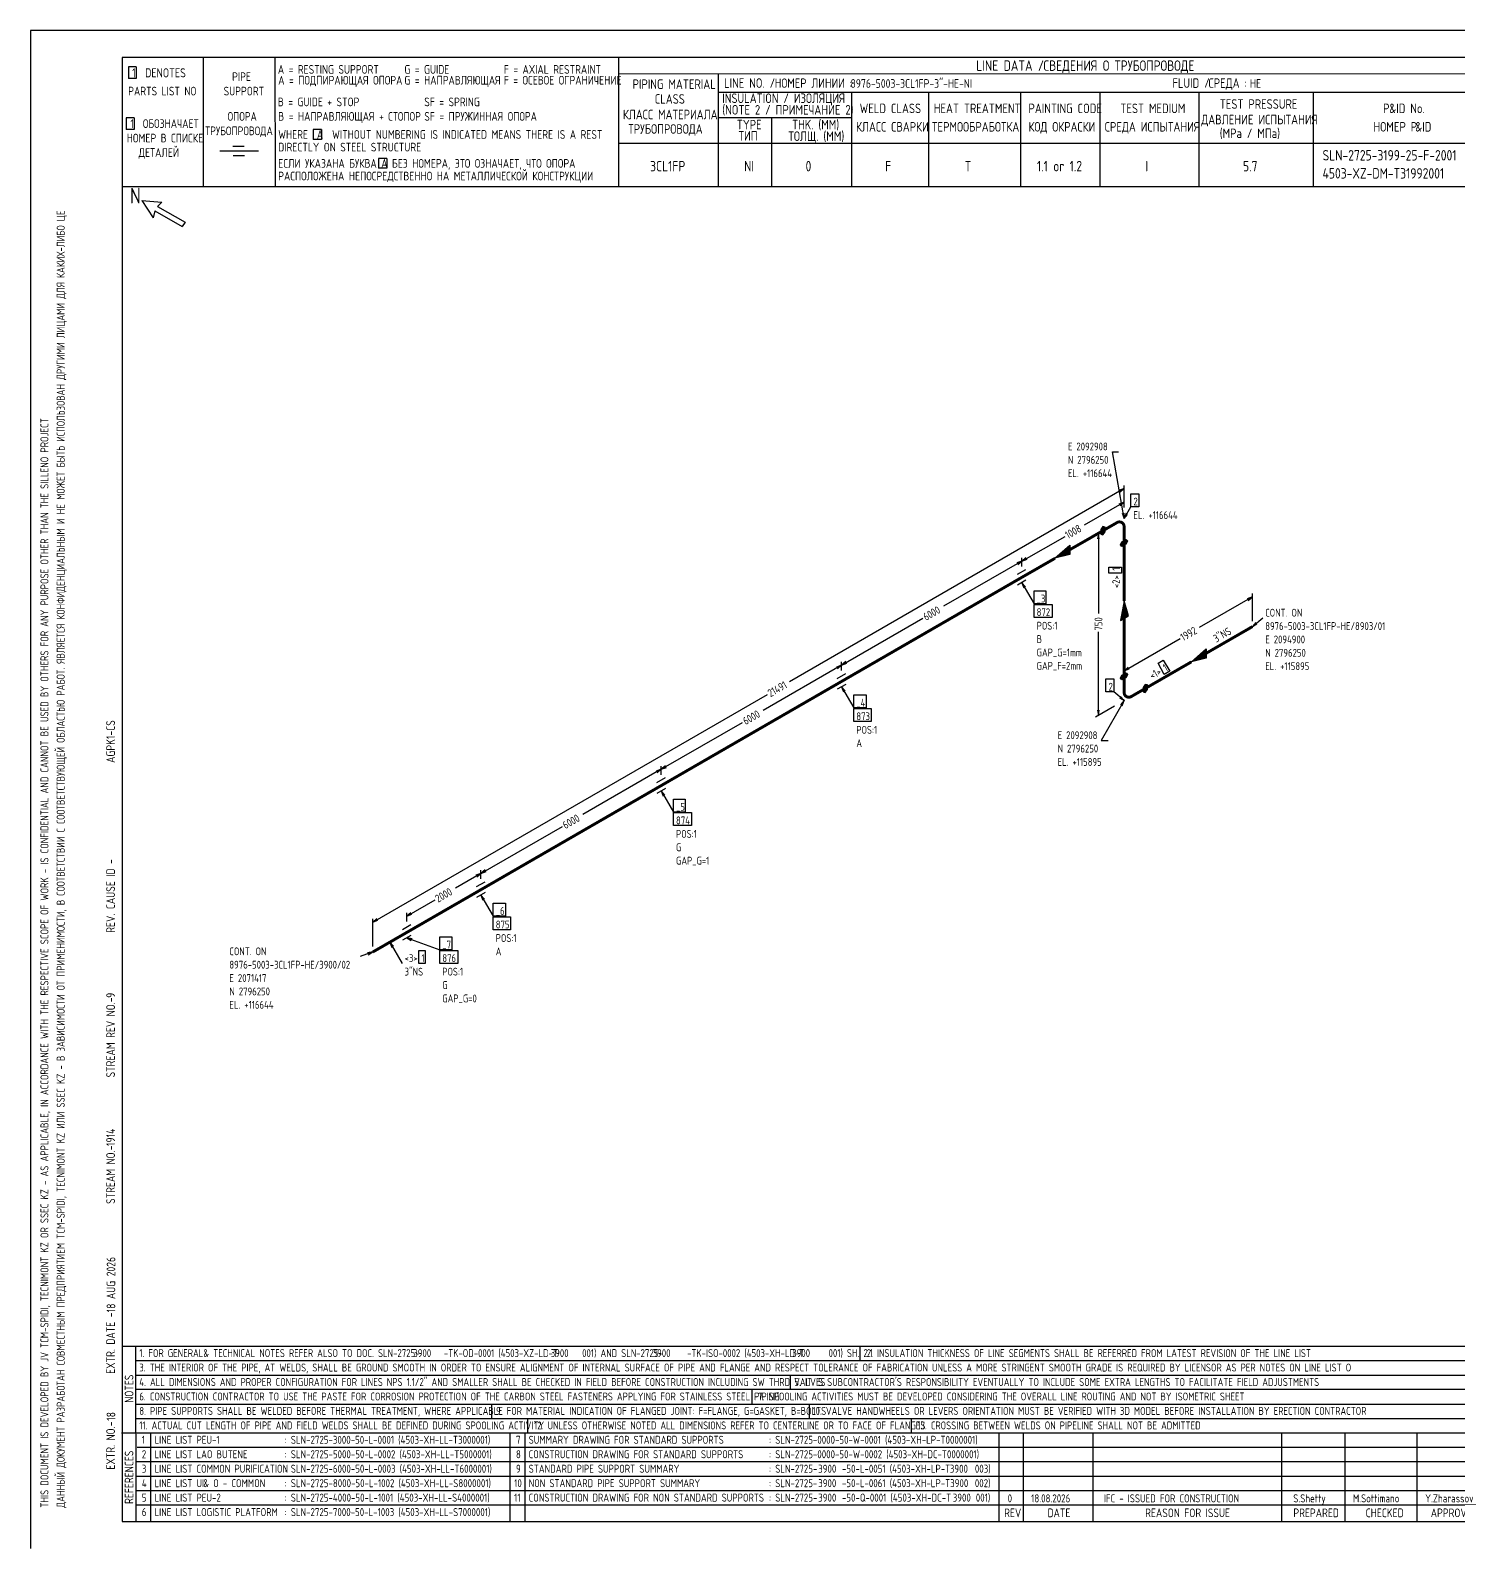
# Model space of a CAD drawing. Extents: x -1005 to 594, y -998 to 420.
# Drawn here: x 0 to 395.1, y 0 to 420 of the extents above; entities that cross this region are included whole.
import ezdxf

# ---------------------------------------------------------------- set-up
doc = ezdxf.new("R2010")
doc.units = 0
doc.styles.add('TTFN17', font='GOST type A')

msp = doc.modelspace()

# ---------------------------------------------------------------- linework, layer by layer
at = {"layer": 'GT_1', "flags": 128}
for points in [[(0, 420), (0, 0)], [(594, 420), (0, 420)], [(589.1, 412.5), (25.4, 412.5)], [(25.4, 412.5), (25.4, 7.5)], [(47.8, 412.5), (47.8, 376.7)], [(67.6, 412.5), (67.7, 376.7)], [(162.7, 412.5), (162.7, 376.7)], [(29.3, 409.9), (27.1, 409.9)], [(27.1, 409.9), (27.1, 406.7)], [(29.3, 409.9), (29.3, 406.7)], [(589.1, 408), (162.7, 407.9)], [(190.3, 407.8), (190.3, 376.7)], [(29.3, 406.7), (27.1, 406.7)], [(190.3, 402.9), (402.7, 402.9)], [(227.1, 402.9), (227.1, 376.7)], [(248.4, 402.9), (248.4, 376.8)], [(273.9, 402.9), (273.9, 376.7)], [(295.8, 402.9), (295.8, 376.7)], [(323.2, 402.9), (323.2, 376.7)], [(354.8, 402.9), (354.8, 376.8)], [(28.7, 395.8), (26.5, 395.8)], [(26.5, 395.8), (26.5, 392.6)], [(28.7, 395.8), (28.7, 392.6)], [(227.1, 395.8), (190.3, 395.8)], [(205, 395.8), (205, 376.7)], [(28.7, 392.6), (26.5, 392.6)], [(80.5, 392.6), (78.2, 392.6)], [(78.2, 392.6), (78.2, 389.8)], [(80.5, 392.6), (80.5, 389.8)], [(63.1, 386.6), (52.4, 386.6)], [(59.1, 387.9), (56, 387.9)], [(80.5, 389.8), (78.2, 389.8)], [(230.2, 388.7), (162.7, 388.7)], [(402.7, 388.7), (226.9, 388.7)], [(59.2, 385.3), (56.1, 385.3)], [(98.6, 384.6), (96.3, 384.6)], [(96.3, 384.6), (96.3, 381.9)], [(98.6, 384.6), (98.6, 381.9)], [(98.6, 381.9), (96.3, 381.9)], [(402.7, 376.7), (25.4, 376.7)], [(30.8, 372.9), (34, 368.1)], [(30.8, 372.9), (36.4, 372.5)], [(34.4, 370.1), (34, 368.1)], [(34.4, 370.1), (42, 365.7)], [(36.4, 372.5), (35.2, 371.3)], [(35.2, 371.3), (42.8, 366.9)], [(42.8, 366.9), (42, 365.7)], [(302.55, 284.975), (299.325, 303.425), (300.975, 303.425)], [(302.55, 287.975), (302.55, 294.125)], [(302.55, 293.225), (210, 239.825)], [(301.425, 292.25), (302.55, 293.225), (301.125, 292.7)], [(302.55, 287.975), (302.55, 290.375)], [(304.425, 291.8), (306.6, 291.8), (306.6, 288.2), (304.425, 288.2), (304.425, 291.8)], [(302.55, 289.475), (291.45, 283.1)], [(301.425, 288.5), (302.55, 289.475), (301.125, 288.95)], [(302.025, 286.4), (302.55, 284.975), (302.55, 286.475)], [(302.55, 284.975), (304.425, 288.2)], [(303.075, 286.4), (302.55, 284.975), (303.525, 286.1)], [(299.925, 283.475), (294.6, 280.4)], [(296.1, 280.625), (296.7, 280.475), (297.3, 281.3), (297.3, 282.575), (296.7, 282.725), (296.1, 281.9), (296.1, 280.625)], [(296.1, 281.8), (297.3, 281.8)], [(296.1, 281.6), (297.3, 281.6)], [(296.173, 282), (297.3, 282)], [(296.318, 282.2), (297.3, 282.2)], [(296.464, 282.4), (297.3, 282.4)], [(296.609, 282.6), (297.2, 282.6)], [(274.275, 273.2), (286.2, 280.025)], [(287.55, 276.35), (287.55, 275), (283.425, 273.95), (287.55, 277.55), (287.55, 275.15), (283.8, 274.175), (287.55, 277.475), (287.55, 275.375), (284.25, 274.4), (287.55, 277.25), (287.55, 275.525), (284.625, 274.7), (287.55, 277.1), (287.55, 275.675), (285, 274.85), (287.55, 276.95), (287.55, 275.825), (285.45, 275.15), (287.55, 276.8), (287.55, 276.05), (285.75, 275.3), (287.55, 276.575), (287.55, 276.2), (286.2, 275.6), (287.55, 276.425), (287.55, 276.35), (283.425, 273.95)], [(295.65, 279.35), (295.425, 280.85), (295.2, 279.35)], [(295.425, 280.85), (295.425, 258.65)], [(296.1, 281.4), (297.3, 281.4)], [(296.1, 281.2), (297.227, 281.2)], [(296.1, 281), (297.082, 281)], [(296.1, 280.8), (296.936, 280.8)], [(296.2, 280.6), (296.791, 280.6)], [(303.15, 279.2), (303.525, 278.75), (303.15, 277.925), (301.95, 277.25), (301.575, 277.7), (301.95, 278.525), (303.15, 279.2)], [(301.62, 277.8), (302.928, 277.8)], [(301.658, 277.6), (302.572, 277.6)], [(301.711, 278), (303.184, 278)], [(301.802, 278.2), (303.275, 278.2)], [(301.893, 278.4), (303.366, 278.4)], [(302.083, 278.6), (303.457, 278.6)], [(302.439, 278.8), (303.483, 278.8)], [(302.794, 279), (303.317, 279)], [(274.275, 273.2), (252.6, 260.675)], [(273.15, 272.225), (274.275, 273.2), (272.85, 272.675)], [(275.4, 274.175), (274.275, 273.2), (275.7, 273.725)], [(274.275, 271.7), (274.275, 274.1)], [(274.275, 271.7), (274.275, 274.1)], [(273.075, 269.525), (275.4, 270.875)], [(298.275, 269.825), (298.275, 271.475), (301.8, 271.475), (301.8, 269.825), (298.275, 269.825)], [(275.4, 267.875), (273.075, 266.525)], [(275.25, 266.075), (274.275, 267.2), (274.8, 265.775)], [(274.275, 267.2), (277.65, 261.35)], [(277.65, 264.95), (280.875, 264.95), (280.875, 261.35), (277.65, 261.35), (277.65, 264.95)], [(277.65, 261.2), (282.6, 261.2), (282.6, 257.6), (277.65, 257.6), (277.65, 261.2)], [(302.55, 257.375), (303.75, 258.05), (302.55, 262.175), (301.5, 256.775), (303.6, 257.975), (302.55, 261.725), (301.575, 256.85), (303.45, 257.9), (302.55, 261.2), (301.725, 256.925), (303.3, 257.825), (302.55, 260.75), (301.875, 257), (303.15, 257.675), (302.55, 260.3), (302.025, 257.075), (303, 257.6), (302.55, 259.85), (302.175, 257.15), (302.85, 257.525), (302.55, 259.4), (302.325, 257.225), (302.7, 257.45), (302.55, 258.95), (302.475, 257.3), (302.55, 257.375), (302.55, 262.175)], [(338.025, 263.3), (323.325, 254.825)], [(336.9, 262.325), (338.025, 263.3), (336.6, 262.775)], [(338.025, 256.55), (338.025, 264.2)], [(224.4, 244.4), (246.9, 257.375)], [(338.025, 255.05), (340.875, 257.45)], [(295.425, 230.45), (295.425, 253.625)], [(339, 256.175), (338.025, 255.05), (339.3, 255.8)], [(302.55, 242.825), (318.075, 251.75)], [(325.275, 247.7), (325.275, 246.35), (321.15, 245.3), (325.275, 248.9), (325.275, 246.5), (321.525, 245.525), (325.275, 248.825), (325.275, 246.725), (321.975, 245.75), (325.275, 248.6), (325.275, 246.875), (322.35, 246.05), (325.275, 248.45), (325.275, 247.025), (322.725, 246.2), (325.275, 248.3), (325.275, 247.175), (323.175, 246.5), (325.275, 248.15), (325.275, 247.4), (323.475, 246.65), (325.275, 247.925), (325.275, 247.55), (323.925, 246.95), (325.275, 247.775), (325.275, 247.7), (321.15, 245.3)], [(224.4, 244.4), (202.725, 231.875)], [(223.275, 243.425), (224.4, 244.4), (222.975, 243.875)], [(225.525, 245.375), (224.4, 244.4), (225.825, 244.925)], [(224.4, 242.9), (224.4, 245.3)], [(224.4, 242.9), (224.4, 245.3)], [(303.675, 243.8), (302.55, 242.825), (303.975, 243.35)], [(302.55, 237.575), (302.55, 243.725)], [(311.925, 244.925), (313.35, 245.75), (315.15, 242.75), (313.65, 241.85), (311.925, 244.925)], [(223.2, 240.725), (225.525, 242.075)], [(297.525, 240.575), (299.7, 240.575), (299.7, 236.975), (297.525, 236.975), (297.525, 240.575)], [(303.15, 242.3), (303.525, 241.85), (303.15, 241.025), (301.95, 240.35), (301.575, 240.8), (301.95, 241.625), (303.15, 242.3)], [(301.575, 240.8), (302.75, 240.8)], [(301.666, 241), (303.106, 241)], [(301.742, 240.6), (302.394, 240.6)], [(301.757, 241.2), (303.23, 241.2)], [(301.848, 241.4), (303.32, 241.4)], [(301.939, 241.6), (303.411, 241.6)], [(302.261, 241.8), (303.502, 241.8)], [(302.617, 242), (303.4, 242)], [(94.725, 173.3), (203.925, 236.3)], [(225.525, 239.075), (223.2, 237.725)], [(225.375, 237.275), (224.4, 238.4), (224.925, 236.975)], [(224.4, 238.4), (227.775, 232.55)], [(227.775, 236.15), (231.15, 236.15), (231.15, 232.55), (227.775, 232.55), (227.775, 236.15)], [(302.55, 234.575), (299.7, 236.975)], [(301.275, 235.325), (302.55, 234.575), (301.575, 235.7)], [(307.8, 236.975), (308.4, 236.825), (309, 237.65), (309, 238.925), (308.4, 239.075), (307.8, 238.25), (307.8, 236.975)], [(307.8, 238.2), (309, 238.2)], [(307.8, 238), (309, 238)], [(307.8, 237.8), (309, 237.8)], [(307.8, 237.6), (308.964, 237.6)], [(307.8, 237.4), (308.818, 237.4)], [(307.8, 237.2), (308.673, 237.2)], [(307.8, 237), (308.527, 237)], [(307.909, 238.4), (309, 238.4)], [(308.055, 238.6), (309, 238.6)], [(308.2, 238.8), (309, 238.8)], [(227.775, 232.4), (232.575, 232.4), (232.575, 228.8), (227.775, 228.8), (227.775, 232.4)], [(299.925, 233.075), (294.6, 230)], [(295.2, 231.95), (295.425, 230.45), (295.65, 231.95)], [(302.55, 234.575), (296.175, 223.55), (298.125, 223.55)], [(302.025, 233.15), (302.55, 234.575), (301.575, 233.45)], [(174.525, 215.6), (197.025, 228.575)], [(174.525, 215.6), (152.85, 203.075)], [(173.4, 214.625), (174.525, 215.6), (173.1, 215.075)], [(175.65, 216.575), (174.525, 215.6), (175.95, 216.125)], [(174.525, 214.1), (174.525, 216.5)], [(174.525, 214.1), (174.525, 216.5)], [(173.325, 211.925), (175.65, 213.275)], [(175.65, 210.275), (173.325, 208.925)], [(175.5, 208.475), (174.525, 209.6), (175.05, 208.175)], [(174.525, 209.6), (177.9, 203.75)], [(177.9, 207.35), (181.125, 207.35), (181.125, 203.75), (177.9, 203.75), (177.9, 207.35)], [(177.9, 203.6), (182.85, 203.6), (182.85, 200), (177.9, 200), (177.9, 203.6)], [(124.65, 186.8), (147.15, 199.775)], [(124.65, 186.8), (117.6, 182.75)], [(123.525, 185.825), (124.65, 186.8), (123.225, 186.275)], [(125.775, 187.775), (124.65, 186.8), (126.075, 187.325)], [(124.65, 185.3), (124.65, 187.7)], [(124.65, 185.3), (124.65, 187.7)], [(123.45, 183.125), (125.775, 184.475)], [(125.775, 181.475), (123.45, 180.125)], [(125.625, 179.675), (124.65, 180.8), (125.175, 179.375)], [(124.65, 180.8), (128.025, 174.95)], [(104.1, 174.95), (111.975, 179.45)], [(128.025, 178.55), (131.4, 178.55), (131.4, 174.95), (128.025, 174.95), (128.025, 178.55)], [(95.85, 174.275), (94.725, 173.3), (96.15, 173.825)], [(94.725, 166.55), (94.725, 174.2)], [(102.9, 171.275), (105.225, 172.625)], [(105.225, 175.925), (104.1, 174.95), (105.525, 175.475)], [(104.1, 173.45), (104.1, 175.85)], [(128.025, 174.8), (132.825, 174.8), (132.825, 171.2), (128.025, 171.2), (128.025, 174.8)], [(105.225, 169.625), (102.9, 168.275)], [(105.6, 168.725), (104.1, 168.95), (105.375, 168.2)], [(104.1, 168.95), (113.25, 165.65)], [(113.25, 169.25), (116.625, 169.25), (116.625, 165.65), (113.25, 165.65), (113.25, 169.25)], [(94.725, 165.05), (91.2, 163.775)], [(93.45, 164.3), (94.725, 165.05), (93.225, 164.825)], [(100.425, 166.625), (99.45, 167.75), (99.975, 166.325)], [(99.45, 167.75), (102.825, 161.9)], [(107.475, 165.425), (109.2, 165.425), (109.2, 161.9), (107.475, 161.9), (107.475, 165.425)], [(113.25, 165.5), (118.2, 165.5), (118.2, 161.9), (113.25, 161.9), (113.25, 165.5)], [(25.3, 56), (402.7, 56)], [(29.1, 56), (29.2, 7.5)], [(229.4, 56), (229.4, 52)], [(29.1, 52), (402.7, 52)], [(29.1, 48), (402.7, 48)], [(210.2, 48), (210.2, 44)], [(402.7, 44), (29.1, 44)], [(199.6, 44), (199.6, 40)], [(29.2, 40), (402.7, 40)], [(127.6, 40), (127.6, 36)], [(215.4, 40), (215.4, 36)], [(29.1, 36), (402.7, 36)], [(137.5, 36), (137.5, 32)], [(243.6, 36), (243.6, 32)], [(25.2, 32), (402.7, 32)], [(33.2, 32), (33.2, 7.6)], [(132.6, 32), (132.6, 7.6)], [(136.8, 32), (136.8, 7.6)], [(267.9, 32), (267.9, 7.5)], [(274.6, 32), (274.6, 7.5)], [(293.9, 32), (293.9, 7.5)], [(346.1, 32), (346.1, 7.5)], [(363.6, 32), (363.6, 7.5)], [(383.5, 32), (383.5, 7.5)], [(402.7, 28), (29.5, 28)], [(402.7, 24), (29.1, 24)], [(402.7, 20), (29.1, 20)], [(402.7, 16), (29.1, 16)], [(402.7, 12), (29.2, 12)], [(25.4, 7.5), (589.1, 7.5)], [(0, 0), (0, 0)]]:
    msp.add_lwpolyline(points, dxfattribs=at)
at = {"layer": 'GT_1', "const_width": 0.8, "flags": 128}
for points in [[(296.7, 281.6), (287.55, 276.35)], [(300.6, 283.85), (296.7, 281.6)], [(302.55, 278.225), (302.55, 282.725)], [(302.55, 262.175), (302.55, 278.225)], [(283.425, 273.95), (274.275, 268.7)], [(274.275, 268.7), (224.4, 239.9)], [(302.55, 241.325), (302.55, 257.375)], [(338.025, 255.05), (325.275, 247.7)], [(321.15, 245.3), (308.4, 237.95)], [(224.4, 239.9), (174.525, 211.1)], [(302.55, 236.825), (302.55, 241.325)], [(308.4, 237.95), (304.5, 235.7)], [(174.525, 211.1), (124.65, 182.3)], [(124.65, 182.3), (104.1, 170.45)], [(104.1, 170.45), (94.725, 165.05)]]:
    msp.add_lwpolyline(points, dxfattribs=at)
for points in [[(302.55, 282.725, 0.577571), (300.6, 283.85)], [(304.5, 235.7, -0.577127), (302.55, 236.825)]]:
    msp.add_lwpolyline(points, format="xyb", dxfattribs=at)

# ---------------------------------------------------------------- texts
at = {"layer": 'GT_1', "style": 'TTFN17'}
for s, height, p in [('LINE DATA /', 2.8875, (261.633, 408.8)), ('СВЕДЕНИЯ О ТРУБОПРОВОДЕ', 2.8875, (280.233, 408.8)), (' 1  DENOTES', 2.5025, (26.875, 407)), (' PIPE', 2.4062, (54.561, 406)), ('A = RESTING SUPPORT', 2.40625, (68.461, 408)), ('A = ПОДПИРАЮЩАЯ ОПОРА', 2.40625, (68.561, 405)), ('G = GUIDE', 2.4062, (103.461, 408)), ('G = НАПРАВЛЯЮЩАЯ', 2.40625, (103.461, 405)), ('F = AXIAL RESTRAINT', 2.40625, (130.961, 408)), ('F = ОСЕВОЕ ОГРАНИЧЕНИЕ', 2.40625, (130.961, 405)), ('PARTS LIST NO', 2.40625, (27.061, 402)), ('SUPPORT', 2.4062, (53.461, 402)), ('PIPING MATERIAL', 2.64687, (166.597, 403.8)), ('LINE NO. /', 2.6469, (191.897, 404.1)), ('НОМЕР ЛИНИИ :', 2.59875, (205.89, 404.1)), ('8976-5003-3CL1FP-3"-HE-NI', 2.40625, (226.861, 404.1)), ('FLUID /', 2.6469, (315.897, 404.1)), ('СРЕДА :', 2.6469, (325.897, 404.1)), ('HE', 2.4062, (337.361, 404.1)), ('B = GUIDE + STOP', 2.40625, (68.461, 399)), ('SF = SPRING', 2.40625, (108.961, 399)), ('CLASS', 2.6469, (172.697, 399.7)), ('(NOTE 2 / ПРИМЕЧАНИЕ 2)', 2.64687, (191.397, 396.7)), ('INSULATION / ИЗОЛЯЦИЯ', 2.64687, (191.397, 399.9)), ('WELD CLASS', 2.6469, (229.397, 397.1)), ('HEAT TREATMENT', 2.64687, (249.897, 397.1)), ('PAINTING CODE', 2.64687, (276.097, 397.1)), ('TEST MEDIUM', 2.64687, (301.497, 397.1)), ('TEST PRESSURE', 2.64687, (328.997, 398.3)), ('P', 2.647, (374.197, 397.1)), ('&ID No.', 2.6469, (375.908, 397.1)), (' 1  ОБОЗНАЧАЕТ', 2.40625, (26.461, 393)), ('ОПОРА', 2.4062, (54.561, 395)), ('B = НАПРАВЛЯЮЩАЯ + СТОПОР', 2.40625, (68.561, 395)), ('SF = ПРУЖИННАЯ ОПОРА', 2.40625, (108.961, 395)), ('КЛАСС МАТЕРИАЛА', 2.64687, (163.897, 395.4)), ('TYPE', 2.6469, (195.397, 392.6)), ('THK. (MM)', 2.6469, (210.697, 392.6)), ('ДАВЛЕНИЕ ИСПЫТАНИЯ', 2.64687, (323.897, 394)), ('НОМЕР В СПИСКЕ', 2.40625, (26.661, 389)), ('ТРУБОПРОВОДА', 2.40625, (48.361, 391)), ('WHERE  A  WITHOUT NUMBERING IS INDICATED MEANS THERE IS A REST', 2.40625, (68.561, 390)), ('ТРУБОПРОВОДА', 2.64687, (165.397, 391.4)), ('ТИП', 2.6469, (195.897, 389.5)), ('ТОЛЩ. (ММ)', 2.6469, (209.697, 389.4)), ('КЛАСС СВАРКИ', 2.64687, (228.397, 392)), ('ТЕРМООБРАБОТКА', 2.64687, (249.397, 392)), ('КОД ОКРАСКИ', 2.64687, (276.097, 392)), ('СРЕДА ИСПЫТАНИЯ', 2.64687, (297.197, 392)), ('(MPa / МПа)', 2.64687, (328.997, 390.2)), ('НОМЕР P', 2.6469, (371.497, 392)), ('&ID', 2.6469, (383.097, 392)), ('ДЕТАЛЕЙ', 2.4062, (29.961, 385)), ('DIRECTLY ON STEEL STRUCTURE', 2.40625, (68.561, 386.5)), ('SLN-2725-3199-25-F-2001', 2.8875, (357.433, 384)), ('ЕСЛИ УКАЗАНА БУКВА A БЕЗ НОМЕРА, ЭТО ОЗНАЧАЕТ, ЧТО ОПОРА', 2.40625, (68.561, 382)), ('3CL1FP', 2.8875, (171.433, 381)), ('NI', 2.8875, (197.433, 381)), ('0', 2.888, (214.433, 381)), ('F', 2.888, (236.433, 381)), ('T', 2.888, (258.433, 381)), ('1.1 or 1.2', 2.8875, (278.433, 381)), ('I', 2.888, (308.433, 381)), ('5.7', 2.8875, (335.433, 381)), ('РАСПОЛОЖЕНА НЕПОСРЕДСТВЕННО НА МЕТАЛЛИЧЕСКОЙ КОНСТРУКЦИИ', 2.40625, (68.561, 378.5)), ('4503-XZ-DM-T31992001', 2.8875, (357.433, 379)), ('N', 4.331, (27.55, 372.1)), ('E 2092908', 2.1656, (286.984, 303.8)), ('N 2796250', 2.1656, (286.984, 300.103)), ('EL. +116644', 2.16562, (286.984, 296.405)), ('2', 2.166, (305.125, 288.575)), ('EL. +116644', 2.16562, (305.125, 284.825)), ('_3', 2.1656, (278.35, 261.725)), ('872', 2.1656, (278.35, 257.975)), ('POS:1', 2.1656, (278.35, 254.225)), ('CONT. ON', 2.1656, (341.575, 257.825)), ('8976-5003-3CL1FP-HE/8903/01', 2.16562, (341.575, 254.128)), ('B', 2.166, (278.35, 250.528)), ('E 2094900', 2.1656, (341.575, 250.43)), ('GAP_G=1mm', 2.1656, (278.35, 246.83)), ('N 2796250', 2.1656, (341.575, 246.733)), ('GAP_F=2mm', 2.1656, (278.35, 243.133)), ('EL. +115895', 2.16562, (341.575, 243.035)), ('2', 2.166, (298.25, 237.35)), ('_4', 2.1656, (228.475, 232.925)), ('873', 2.1656, (228.475, 229.175)), ('POS:1', 2.1656, (228.475, 225.425)), ('A', 2.166, (228.475, 221.728)), ('E 2092908', 2.1656, (284.143, 223.925)), ('N 2796250', 2.1656, (284.143, 220.228)), ('EL. +115895', 2.16562, (284.143, 216.53)), ('_5', 2.1656, (178.6, 204.125)), ('874', 2.1656, (178.6, 200.375)), ('POS:1', 2.1656, (178.6, 196.625)), ('G', 2.166, (178.6, 192.928)), ('GAP_G=1', 2.1656, (178.6, 189.23)), ('_6', 2.1656, (128.725, 175.325)), ('875', 2.1656, (128.725, 171.575)), ('_7', 2.1656, (113.95, 166.025)), ('POS:1', 2.1656, (128.725, 167.825)), ('CONT. ON', 2.1656, (55.05, 164.15)), ('<3>', 2.1656, (103.525, 162.275)), ('1', 2.166, (108.194, 162.275)), ('876', 2.1656, (113.95, 162.275)), ('A', 2.166, (128.725, 164.128)), ('8976-5003-3CL1FP-HE/3900/02', 2.16562, (55.05, 160.453)), ('3"NS', 2.1656, (103.525, 158.525)), ('POS:1', 2.1656, (113.95, 158.525)), ('E 2071417', 2.1656, (55.05, 156.755)), ('G', 2.166, (113.95, 154.828)), ('N 2796250', 2.1656, (55.05, 153.058)), ('EL. +116644', 2.16562, (55.05, 149.36)), ('GAP_G=0', 2.1656, (113.95, 151.13)), ('1. FOR GENERAL', 2.18487, (30.128, 53)), ('& TECHNICAL NOTES REFER ALSO TO DOC. SLN-2725-      -TK-OD-0001 (4503-XZ-LD-T      001) AND SLN-2725-      -TK-ISO-0002 (4503-XH-LD-T      001) SH. 2.1', 2.18487, (47.868, 53)), ('3900', 2.1849, (105.928, 53)), ('3900', 2.1849, (143.928, 53)), ('3900', 2.1849, (172.128, 53)), ('3900', 2.1849, (210.728, 53)), ('2. INSULATION THICKNESS OF LINE SEGMENTS SHALL BE REFERRED FROM LATEST REVISION OF THE LINE LIST', 2.18487, (231.328, 53)), ('3. THE INTERIOR OF THE PIPE, AT WELDS, SHALL BE GROUND SMOOTH IN ORDER TO ENSURE ALIGNMENT OF INTERNAL SURFACE OF PIPE AND FLANGE AND RESPECT TOLERANCE OF FABRICATION UNLESS A MORE STRINGENT SMOOTH GRADE IS REQUIRED BY LICENSOR AS PER NOTES ON LINE LIST O', 2.18487, (30.128, 49)), ('4. ALL DIMENSIONS AND PROPER CONFIGURATION FOR LINES NPS 1.1/2" AND SMALLER SHALL BE CHECKED IN FIELD BEFORE CONSTRUCTION INCLUDING SW THRD VALVES', 2.18487, (30.128, 45)), ("5. IT IS SUBCONTRACTOR'S RESPONSIBILITY EVENTUALLY TO INCLUDE SOME EXTRA LENGTHS TO FACILITATE FIELD ADJUSTMENTS", 2.18487, (211.328, 45)), ('6. CONSTRUCTION CONTRACTOR TO USE THE PASTE FOR CORROSION PROTECTION OF THE CARBON STEEL FASTENERS APPLYING FOR STAINLESS STEEL PIPING', 2.18487, (30.128, 41)), ('7. SPOOLING ACTIVITIES MUST BE DEVELOPED CONSIDERING THE OVERALL LINE ROUTING AND NOT BY ISOMETRIC SHEET', 2.18487, (201.328, 41)), ('8. PIPE SUPPORTS SHALL BE WELDED BEFORE THERMAL TREATMENT, WHERE APPLICABLE', 2.18487, (30.128, 37)), ('9. FOR MATERIAL INDICATION OF FLANGED JOINT: F=FLANGE, G=GASKET, B=BOLTS', 2.18487, (128.828, 37)), ('10. VALVE HANDWHEELS OR LEVERS ORIENTATION MUST BE VERIFIED WITH 3D MODEL BEFORE INSTALLATION BY ERECTION CONTRACTOR', 2.18487, (216.328, 37)), ('11. ACTUAL CUT LENGTH OF PIPE AND FIELD WELDS SHALL BE DEFINED DURING SPOOLING ACTIVITY', 2.18487, (30.128, 33)), ('12. UNLESS OTHERWISE NOTED ALL DIMENSIONS REFER TO CENTERLINE OR TO FACE OF FLANGES', 2.18487, (139.328, 33)), ('13. CROSSING BETWEEN WELDS ON PIPELINE SHALL NOT BE ADMITTED', 2.18487, (245.328, 33)), ('1', 2.214, (30.832, 29)), ('LINE LIST PEU-1', 2.21375, (34.332, 29)), (': SLN-2725-3000-50-L-0001 (4503-XH-LL-T3000001)', 2.21375, (70.332, 29)), ('7', 2.214, (134.332, 29)), ('SUMMARY DRAWING FOR STANDARD SUPPORTS', 2.21375, (137.832, 29)), (': SLN-2725-0000-50-W-0001 (4503-XH-LP-T0000001)', 2.21375, (204.332, 29)), ('2', 2.214, (30.832, 25)), ('LINE LIST LAO BUTENE', 2.21375, (34.332, 25)), (': SLN-2725-5000-50-L-0002 (4503-XH-LL-T5000001)', 2.21375, (70.332, 25)), ('8', 2.214, (134.332, 25)), ('CONSTRUCTION DRAWING FOR STANDARD SUPPORTS', 2.21375, (137.832, 25)), (': SLN-2725-0000-50-W-0002 (4503-XH-DC-T0000001)', 2.21375, (204.332, 25)), ('3', 2.214, (30.832, 21)), ('LINE LIST COMMON PURIFICATION', 2.21375, (34.332, 21)), (': SLN-2725-6000-50-L-0003 (4503-XH-LL-T6000001)', 2.21375, (70.332, 21)), ('9', 2.214, (134.332, 21)), ('STANDARD PIPE SUPPORT SUMMARY', 2.21375, (137.832, 21)), (': SLN-2725-      -50-L-0051 (4503-XH-LP-T      003)', 2.21375, (204.332, 21)), ('3900', 2.2138, (217.932, 21)), ('3900', 2.2138, (254.332, 21)), ('4', 2.214, (30.832, 17)), ('LINE LIST UI', 2.21375, (34.332, 17)), ('& O - COMMON', 2.21375, (47.849, 17)), (': SLN-2725-8000-50-L-1002 (4503-XH-LL-S8000001)', 2.21375, (70.332, 17)), ('10', 2.2138, (133.832, 17)), ('NON STANDARD PIPE SUPPORT SUMMARY', 2.21375, (137.832, 17)), (': SLN-2725-      -50-L-0061 (4503-XH-LP-T      002)', 2.21375, (204.332, 17)), ('3900', 2.2138, (217.932, 17)), ('3900', 2.2138, (254.432, 17)), ('5', 2.214, (30.832, 13)), ('LINE LIST PEU-2', 2.21375, (34.332, 13)), (': SLN-2725-4000-50-L-1001 (4503-XH-LL-S4000001)', 2.21375, (70.332, 13)), ('11', 2.2138, (133.832, 13)), ('CONSTRUCTION DRAWING FOR NON STANDARD SUPPORTS', 2.21375, (137.832, 13)), (': SLN-2725-      -50-Q-0001 (4503-XH-DC-T      001)', 2.21375, (204.332, 13)), ('3900', 2.2138, (217.932, 13)), ('3900', 2.2138, (255.132, 13)), ('0', 2.214, (270.332, 12.8)), ('18.08.2026', 2.2138, (276.832, 12.8)), ('IFC - ISSUED FOR CONSTRUCTION', 2.21375, (296.932, 12.8)), ('S.Shetty', 2.2138, (349.332, 12.8)), ('M.Sottimano', 2.21375, (365.832, 12.8)), ('Y.Zharassov', 2.21375, (385.832, 12.8)), ('6', 2.214, (30.832, 9)), ('LINE LIST LOGISTIC PLATFORM', 2.21375, (34.332, 9)), (': SLN-2725-7000-50-L-1003 (4503-XH-LL-S7000001)', 2.21375, (70.332, 9)), ('REV', 2.4062, (269.361, 8.7)), ('DATE', 2.4062, (281.361, 8.7)), ('REASON FOR ISSUE', 2.40625, (308.361, 8.7)), ('PREPARED', 2.4062, (349.361, 8.7)), ('CHECKED', 2.4062, (369.361, 8.7)), ('APPROVED', 2.4062, (387.361, 8.7))]:
    msp.add_text(s, height=height, dxfattribs=at).set_placement(p)
for s, height, rotation, p in [('ДАННЫЙ ДОКУМЕНТ РАЗРАБОТАН СОВМЕСТНЫМ ПРЕДПРИЯТИЕМ TCM-SPIDI, TECNIMONT KZ ИЛИ SSEC KZ - В ЗАВИСИМОСТИ ОТ ПРИМЕНИМОСТИ, В СООТВЕТСТВИИ С СООТВЕТСТВУЮЩЕЙ ОБЛАСТЬЮ РАБОТ. ЯВЛЯЕТСЯ КОНФИДЕНЦИАЛЬНЫМ И НЕ МОЖЕТ БЫТЬ ИСПОЛЬЗОВАН ДРУГИМИ ЛИЦАМИ ДЛЯ КАКИХ-ЛИБО ЦЕ', 2.21375, 90, (9.5, 11.332)), ('THIS DOCUMENT IS DEVELOPED BY JV TCM-SPIDI, TECNIMONT KZ OR SSEC KZ - AS APPLICABLE, IN ACCORDANCE WITH THE RESPECTIVE SCOPE OF WORK - IS CONFIDENTIAL AND CANNOT BE USED BY OTHERS FOR ANY PURPOSE OTHER THAN THE SILLENO PROJECT', 2.21375, 90, (5, 11.332)), ('1008', 2.1656, 30, (287.033, 279.242)), ('1', 2.166, 90, (301.425, 270.528)), ('<2>', 2.1656, 90, (301.425, 265.703)), ('6000', 2.1656, 30, (247.756, 256.588)), ('750', 2.1656, 90, (296.53, 253.952)), ('1992', 2.1656, 30, (318.908, 250.967)), ('3"NS', 2.1656, 30, (328.028, 250.583)), ('1', 2.166, 30, (314.093, 242.53)), ('21491', 2.1656, 30, (204.737, 235.485)), ('<1>', 2.1656, 30, (310.318, 240.351)), ('6000', 2.1656, 30, (197.881, 227.788)), ('AGPK1-CS', 2.4062, 90, (23.4, 217.361)), ('6000', 2.1656, 30, (148.006, 198.988)), ('REV. CAUSE ID -', 2.40625, 90, (23.4, 170.361)), ('2000', 2.1656, 30, (112.794, 178.663)), ('STREAM REV NO.-', 2.40625, 90, (23.4, 130.361)), ('9', 2.406, 90, (23.4, 152.361)), ('1914', 2.4062, 90, (23.4, 111.361)), ('STREAM NO.-', 2.40625, 90, (23.4, 95.361)), ('18 AUG 2026', 2.40625, 90, (23.5, 65.361)), ('EXTR. DATE -', 2.40625, 90, (23.4, 48.361)), ('NOTES', 2.4062, 90, (28.5, 40.361)), ('EXTR. NO.-', 2.4062, 90, (23.4, 21.861)), ('18', 2.4062, 90, (23.5, 35.361)), ('REFERENCES', 2.4062, 90, (28.5, 12.361))]:
    msp.add_text(s, height=height, rotation=rotation, dxfattribs=at).set_placement(p)

doc.saveas('drawing.dxf')
